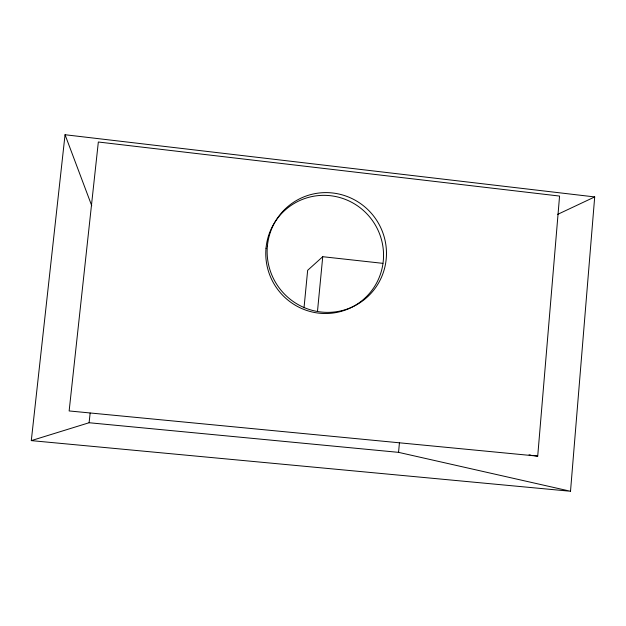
<?xml version="1.0" encoding="UTF-8"?>
<svg xmlns="http://www.w3.org/2000/svg" width="626" height="626" viewBox="0 0 626 626"><rect width="100%" height="100%" fill="white"/><g stroke="black" fill="none" stroke-linecap="round" stroke-linejoin="round"><path stroke-width="0.94" d="M570.513 491.261L594.7 196.932L65.049 134.739L31.3 440.618L570.513 491.261L398.559 452.355L89.103 422.738L31.3 440.618M537.711 456.143L559.566 196.071L98.337 142.008L69.142 410.946L537.711 456.143L532.882 455.407M398.559 452.355L399.443 442.613M317.476 311.466L322.742 256.707L382.901 263.35M304.017 307.851L307.656 270.315L322.742 256.707M89.103 422.738L90.144 413.058M557.703 214.35L594.7 196.932M529.025 454.82L530.958 455.11M65.049 134.739L91.74 205.735M266.011 248.272A59.415 58.57 52 0 0 349.378 308.407A59.415 58.57 52 0 0 358.596 206.611A59.415 58.57 52 0 0 266.011 248.272M267.372 246.245A60.213 59.337 52 0 0 351.851 307.194A60.213 59.337 52 0 0 361.171 204.037A60.213 59.337 52 0 0 267.372 246.245"/></g></svg>
